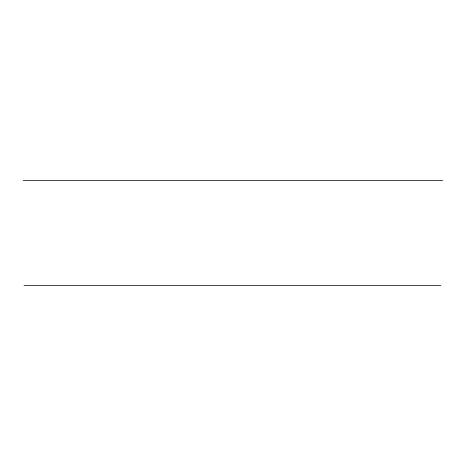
<?xml version="1.0" encoding="UTF-8"?>
<svg xmlns="http://www.w3.org/2000/svg" width="466" height="466" viewBox="0 0 466 466"><rect width="100%" height="100%" fill="white"/><g stroke="black" fill="none" stroke-linecap="round" stroke-linejoin="round"><path stroke-width="0.7" d="M23.3 180.459L442.7 180.459M24.028 285.541L440.871 285.541"/></g></svg>
